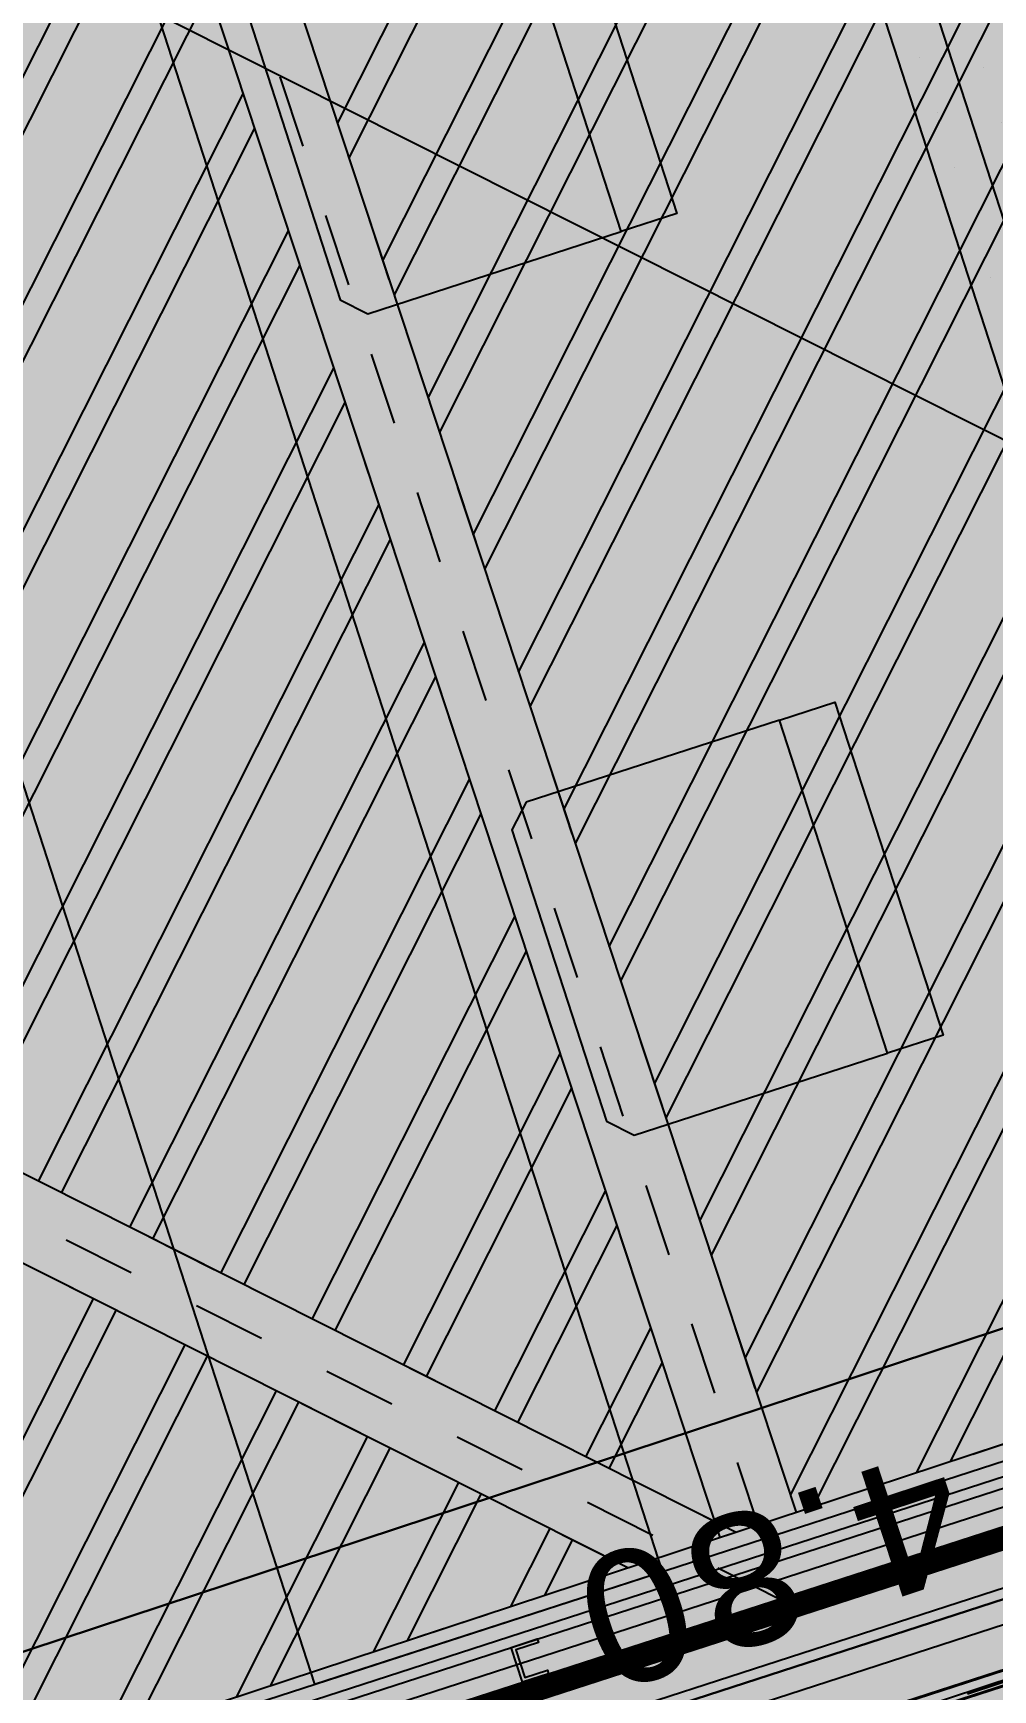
# Model space of a CAD drawing. Header units: metres. Extents: x 678805 to 1359287, y 2747329 to 5497370.
# Drawn here: x 679798.644 to 679799.959, y 2748599.222 to 2748601.492 of the extents above; entities that cross this region are included whole.
import ezdxf

# ---------------------------------------------------------------- set-up
doc = ezdxf.new("R2010")
doc.units = ezdxf.units.M
doc.linetypes.add('XREF_MON_BUILDINGS$0$DASH_1', pattern=[0.4, 0.1, -0.3])
doc.linetypes.add('XREF_MON_BUILDINGS$0$Dash_2_', pattern=[0.25, 0.125, -0.125])
for name, color, linetype in [('00_XREF_MON_HSC_PAVEMENT', 7, 'Continuous'), ('00_XREF_TWQ_BUILDINGS', 7, 'Continuous'), ('XREF_MON_BUILDINGS$0$00-Modulos DEFINIDOS', 7, 'Continuous'), ('XREF_MON_BUILDINGS$0$00-Modulos ROOFS', 2, 'Continuous'), ('XREF_MON_BUILDINGS$0$02-H-INST', 252, 'Continuous'), ('XREF_MON_BUILDINGS$0$02-L-01_Struture aux', 4, 'Continuous'), ('XREF_MON_BUILDINGS$0$02-L-04_Edge', 5, 'Continuous'), ('XREF_MON_BUILDINGS$0$02-L-Insulation', 252, 'Continuous'), ('XREF_MON_BUILDINGS$0$02-L-INT Panel', 5, 'Continuous'), ('XREF_MON_BUILDINGS$0$02-L-Pergola Profiles', 8, 'Continuous'), ('XREF_MON_BUILDINGS$0$02-L-Pergola Projection', 8, 'Continuous'), ('XREF_MON_BUILDINGS$0$02-L-Pergola Shades', 15, 'Continuous'), ('XREF_MON_BUILDINGS$0$02-L-Pergola Shades Schematic', 8, 'Continuous'), ('XREF_MON_BUILDINGS$0$02_L_Furniture', 7, 'Continuous'), ('XREF_MON_BUILDINGS$0$COTAUX', 7, 'Continuous')]:
    doc.layers.add(name, color=color, linetype=linetype)
for name, color, linetype, true_color in [('XREF_MON_BUILDINGS$0$0-WIPEOUTS', 7, 'Continuous', 0xffffff), ('XREF_MON_BUILDINGS$0$02-L-06_Walls HATCH 01', 9, 'Continuous', 0x808080), ('XREF_MON_BUILDINGS$0$02-L-Pergola Wipeout', 7, 'Continuous', 0xffffff)]:
    doc.layers.add(name, color=color, linetype=linetype, true_color=true_color)
for name, color, linetype, plot in [('XREF_MON_BUILDINGS$0$00-AUX STRUCTURE', 3, 'Continuous', False), ('XREF_MON_BUILDINGS$0$00_AUX', 3, 'Continuous', False), ('XREF_MON_BUILDINGS$0$02-L-Pergola Aux', 50, 'Continuous', False)]:
    doc.layers.add(name, color=color, linetype=linetype, plot=plot)
doc.layers.add('XREF_MON_BUILDINGS$0$02-KH-12 Administration', color=7, linetype='Continuous', lineweight=30, true_color=0xffdf7f)
doc.layers.add('XREF_MON_HSC_PAVEMENT$0$03-TR-Pavement_06_Concrete Slab in situ', color=7, linetype='Continuous', lineweight=9, true_color=0xf7f7f7)
doc.layers.get('XREF_MON_BUILDINGS$0$02-KH-12 Administration').off()
doc.styles.add('XREF_MON_BUILDINGS$0$E100', font='verdana.ttf', dxfattribs={"height": 0.18})
doc.styles.add('XREF_MON_BUILDINGS$0$Standard', font='arial.ttf')
doc.linetypes.add('XREF_MON_BUILDINGS$0$BATTING', pattern='A,0.0001,-0.1,[134,ltypeshp.shx,S=0.1,R=0,X=-0.1,Y=0],-0.2,[134,ltypeshp.shx,S=0.1,R=180,X=0.1,Y=0],-0.1', length=0.4001)
doc.dimstyles.new('XREF_MON_BUILDINGS$0$E100', dxfattribs={"dimscale": 0.03, "dimtxt": 12, "dimasz": 0.5, "dimexe": 0.1, "dimexo": 1, "dimgap": 4, "dimtad": 1, "dimzin": 0, "dimdsep": 46, "dimtxsty": 'XREF_MON_BUILDINGS$0$E100', "dimblk1": 'XREF_MON_BUILDINGS$0$LINCOT200', "dimblk2": 'XREF_MON_BUILDINGS$0$LINCOT200', "dimsah": 1, "dimcen": 0.1, "dimdle": 0.1, "dimse1": 1, "dimse2": 1, "dimclrt": 256, "dimadec": 0, "dimazin": 0, "dimtfac": 0.015385, "dimtofl": 0, "dimtmove": 0, "dimatfit": 3, "dimldrblk": 'XREF_MON_BUILDINGS$0$LINCOT200', "dimfxl": 1, "dimtolj": 1, "dimtzin": 0, "dimarcsym": 0})

# ---------------------------------------------------------------- blocks, each defined once
blk = doc.blocks.new('XREF_MON_BUILDINGS$0$LINCOT200')
for p, q in [((0, -10), (0, 10)), ((0, 0), (10, 0))]:
    blk.add_line(p, q)
at = {"const_width": 1.88}
blk.add_lwpolyline([(3.54, -3.54), (-3.54, 3.54)], dxfattribs=at)
at = {"layer": 'XREF_MON_BUILDINGS$0$COTAUX'}
blk.add_line((0, 0), (-1.25, 0), dxfattribs=at)
blk = doc.blocks.new('*D89')
at = {"layer": 'DEFPOINTS', "color": 0, "transparency": 16777216}
for p in [(119.6986, -56.8206), (124.4986, -56.8206), (124.4986, -57.2785)]:
    blk.add_point(p, dxfattribs=at)
at = {"layer": 'XREF_MON_BUILDINGS$0$00_AUX', "color": 0, "lineweight": -2, "transparency": 16777216}
blk.add_line((119.7136, -57.2785), (124.4836, -57.2785), dxfattribs=at)
at = {"layer": 'XREF_MON_BUILDINGS$0$00_AUX', "color": 0, "lineweight": -2, "transparency": 16777216, "xscale": 0.015, "yscale": 0.015, "zscale": 0.015, "rotation": 180}
blk.add_blockref('XREF_MON_BUILDINGS$0$LINCOT200', (119.6986, -57.2785), dxfattribs=at)
at = {"layer": 'XREF_MON_BUILDINGS$0$00_AUX', "color": 0, "lineweight": -2, "transparency": 16777216, "xscale": 0.015, "yscale": 0.015, "zscale": 0.015}
blk.add_blockref('XREF_MON_BUILDINGS$0$LINCOT200', (124.4986, -57.2785), dxfattribs=at)
at = {"layer": 'XREF_MON_BUILDINGS$0$00_AUX', "transparency": 16777216, "insert": (122.0986, -57.0644), "char_height": 0.18, "attachment_point": 5, "style": 'XREF_MON_BUILDINGS$0$E100'}
blk.add_mtext('\\A1;4.80', dxfattribs=at)
blk = doc.blocks.new('XREF_MON_BUILDINGS$0$chair')
at = {"ltscale": 10, "extrusion": (-0.002468, -0.002238, 0.999994), "elevation": -0.8377}
blk.add_lwpolyline([(458.0241, -131.9865), (458.0541, -131.9565), (458.4741, -131.9566), (458.5041, -131.9866), (458.504, -132.3516), (458.024, -132.3515), (458.024, -132.4315), (458.504, -132.4316), (458.504, -132.3516), (458.024, -132.3515), (458.0241, -131.9865)], dxfattribs=at)
blk = doc.blocks.new('XREF_MON_BUILDINGS$0$A$C15E93CBA')
at = {"layer": 'XREF_MON_BUILDINGS$0$02-H-INST', "linetype": 'Continuous'}
h = blk.add_hatch(dxfattribs=at)
h.set_pattern_fill('DOTS', color=256, scale=0.05)
h.set_pattern_definition([(0, (-81.35663, 95.47162), (0.0396875, 0.079375), [0, -0.079375])])
h.paths.add_polyline_path([(-5.1185, -3.2039), (-9.2812, -3.1963), (-9.2775, -4.4776), (-5.0998, -4.4852)])
at = {"layer": 'XREF_MON_BUILDINGS$0$02-L-06_Walls HATCH 01', "linetype": 'Continuous'}
h = blk.add_hatch(color=256, dxfattribs=at)
h.dxf.hatch_style = 1
h.paths.add_polyline_path([(-6.3934, -3.2001), (-9.2998, -3.2001), (-9.2998, -3.2701), (-6.3934, -3.2701)])
at = {"layer": 'XREF_MON_BUILDINGS$0$00-AUX STRUCTURE', "linetype": 'Continuous', "const_width": 0.03}
blk.add_lwpolyline([(-9.4, -0.2801), (-9.4, -4.5201)], dxfattribs=at)
at = {"layer": 'XREF_MON_BUILDINGS$0$02-L-01_Struture aux'}
for p, q in [((-9.5733, -4.7552), (-9.5733, -0.0323)), ((-9.5713, -0.0323), (-9.5713, -4.7552))]:
    blk.add_line(p, q, dxfattribs=at)
at = {"layer": 'XREF_MON_BUILDINGS$0$02-L-01_Struture aux', "linetype": 'Continuous'}
for p, q in [((-9.415, -0.2801), (-9.415, -4.5201)), ((-9.385, -0.2801), (-9.385, -4.5201))]:
    blk.add_line(p, q, dxfattribs=at)
at = {"layer": 'XREF_MON_BUILDINGS$0$02-L-01_Struture aux'}
for points in [[(-9.5932, -0.0323), (-9.5932, -4.7552)], [(-9.5924, -4.7552), (-9.5924, -0.0323)]]:
    blk.add_lwpolyline(points, dxfattribs=at)
at = {"layer": 'XREF_MON_BUILDINGS$0$02-L-01_Struture aux', "linetype": 'Continuous'}
blk.add_lwpolyline([(-9.385, -2.0626), (-9.385, -2.0251), (-9.335, -2.0251), (-9.335, -2.0626), (-9.34, -2.0626), (-9.34, -2.0301), (-9.38, -2.0301), (-9.38, -2.0626), (-9.385, -2.0626)], dxfattribs=at)
at = {"layer": 'XREF_MON_BUILDINGS$0$02-L-04_Edge', "linetype": 'Continuous'}
blk.add_line((-9.2998, -3.2001), (-5.1, -3.2001), dxfattribs=at)
at = {"layer": 'XREF_MON_BUILDINGS$0$02-L-Insulation', "linetype": 'XREF_MON_BUILDINGS$0$BATTING', "ltscale": 0.08}
blk.add_line((-9.5134, -4.5201), (-9.5134, -0.0947), dxfattribs=at)
at = {"layer": 'XREF_MON_BUILDINGS$0$02-L-Insulation', "linetype": 'XREF_MON_BUILDINGS$0$BATTING', "ltscale": 0.04}
blk.add_line((-9.36, -4.5151), (-9.36, -0.2751), dxfattribs=at)
at = {"layer": 'XREF_MON_BUILDINGS$0$02-L-INT Panel', "linetype": 'Continuous'}
for p, q in [((-9.48, -0.2801), (-9.48, -4.5201)), ((-9.48, -4.5201), (-9.48, -0.2801)), ((-9.465, -0.2801), (-9.465, -4.5201)), ((-9.335, -0.2801), (-9.335, -4.5201)), ((-9.32, -0.2801), (-9.32, -4.5201)), ((-9.3, -0.3001), (-9.3, -4.5001))]:
    blk.add_line(p, q, dxfattribs=at)
at = {"layer": 'XREF_MON_BUILDINGS$0$02_L_Furniture', "linetype": 'Continuous'}
for p, q in [((-9.2985, -3.2001), (-7.1987, -3.2001)), ((-9.2998, -3.2701), (-7.2501, -3.2701))]:
    blk.add_line(p, q, dxfattribs=at)
blk.add_lwpolyline([(-6.3934, -1.7532), (-9.3, -1.7532), (-9.3, -2.2544), (-6.3934, -2.2544)], close=True, dxfattribs=at)
at = {"layer": 'XREF_MON_BUILDINGS$0$02_L_Furniture', "linetype": 'Continuous', "xscale": -1}
for p in [(449.7864, 129.5829, 0.003), (450.97, 129.5829, 0.003)]:
    blk.add_blockref('XREF_MON_BUILDINGS$0$chair', p, dxfattribs=at)
blk = doc.blocks.new('XREF_MON_BUILDINGS$0$lamas aluminiotriangulo')
for points in [[(680244.1824, 2748655.3007), (680244.762, 2748654.7211)], [(680244.1824, 2748655.2512), (680244.7372, 2748654.6964)], [(680245.4337, 2748655.2373), (680246.6623, 2748654.0088)], [(680246.6128, 2748654.0088), (680245.409, 2748655.2125)], [(680245.3348, 2748655.1383), (680246.4643, 2748654.0088)], [(680246.4148, 2748654.0088), (680245.31, 2748655.1135)], [(680244.663, 2748654.6221), (680244.1824, 2748655.1027)], [(680244.1824, 2748655.0532), (680244.6383, 2748654.5974)], [(680245.2358, 2748655.0393), (680246.2663, 2748654.0088)], [(680246.2168, 2748654.0088), (680245.211, 2748655.0145)], [(680245.1368, 2748654.9403), (680246.0683, 2748654.0088)], [(680246.0188, 2748654.0088), (680245.112, 2748654.9156)], [(680244.564, 2748654.5231), (680244.1824, 2748654.9047)], [(680244.1824, 2748654.8552), (680244.5393, 2748654.4984)], [(680245.0378, 2748654.8413), (680245.8703, 2748654.0088)], [(680245.8208, 2748654.0088), (680245.013, 2748654.8166)], [(680244.9388, 2748654.7423), (680245.6723, 2748654.0088)], [(680244.465, 2748654.4241), (680244.1824, 2748654.7067)], [(680245.6228, 2748654.0088), (680244.914, 2748654.7176)], [(680244.1824, 2748654.6572), (680244.4403, 2748654.3994)], [(680245.4743, 2748654.0088), (680244.8398, 2748654.6433)], [(680245.4248, 2748654.0088), (680244.815, 2748654.6186)], [(680244.7408, 2748654.5443), (680245.2764, 2748654.0088)], [(680244.366, 2748654.3251), (680244.1824, 2748654.5087)], [(680245.2269, 2748654.0088), (680244.716, 2748654.5196)], [(680244.1824, 2748654.4592), (680244.3413, 2748654.3004)], [(680244.6418, 2748654.4453), (680245.0784, 2748654.0088)], [(680245.0289, 2748654.0088), (680244.617, 2748654.4206)], [(680244.5428, 2748654.3463), (680244.8804, 2748654.0088)], [(680244.8309, 2748654.0088), (680244.518, 2748654.3216)], [(680244.267, 2748654.2261), (680244.1824, 2748654.3107)], [(680244.1824, 2748654.2612), (680244.2423, 2748654.2014)], [(680244.4438, 2748654.2473), (680244.6824, 2748654.0088)], [(680244.6329, 2748654.0088), (680244.419, 2748654.2226)], [(680244.3448, 2748654.1483), (680244.4844, 2748654.0088)], [(680244.4349, 2748654.0088), (680244.3201, 2748654.1236)], [(680246.3345, 2748651.7714), (680244.2072, 2748653.8988)], [(680246.4088, 2748651.8457), (680244.3557, 2748653.8988)], [(680244.4052, 2748653.8988), (680246.4335, 2748651.8704)], [(680246.5078, 2748651.9447), (680244.5537, 2748653.8988)], [(680244.6032, 2748653.8988), (680246.5325, 2748651.9694)], [(680246.6068, 2748652.0436), (680244.7517, 2748653.8988)], [(680244.8011, 2748653.8988), (680246.6315, 2748652.0684)], [(680246.7058, 2748652.1426), (680244.9496, 2748653.8988)], [(680244.9991, 2748653.8988), (680246.7305, 2748652.1674)], [(680246.8047, 2748652.2416), (680245.1476, 2748653.8988)], [(680245.1971, 2748653.8988), (680246.8295, 2748652.2664)], [(680246.9037, 2748652.3406), (680245.3456, 2748653.8988)], [(680245.3951, 2748653.8988), (680246.9285, 2748652.3654)], [(680247.0027, 2748652.4396), (680245.5436, 2748653.8988)], [(680245.5931, 2748653.8988), (680247.0275, 2748652.4644)], [(680247.1017, 2748652.5386), (680245.7416, 2748653.8988)], [(680245.7911, 2748653.8988), (680247.1265, 2748652.5634)], [(680247.2007, 2748652.6376), (680245.9396, 2748653.8988)], [(680245.9891, 2748653.8988), (680247.2255, 2748652.6624)], [(680247.2997, 2748652.7366), (680246.1376, 2748653.8988)], [(680246.1871, 2748653.8988), (680247.3245, 2748652.7614)], [(680244.1824, 2748653.874), (680246.3098, 2748651.7467)], [(680246.2355, 2748651.6724), (680244.1824, 2748653.7255)], [(680244.1824, 2748653.676), (680246.2108, 2748651.6477)]]:
    blk.add_lwpolyline(points)
blk = doc.blocks.new('XREF_MON_BUILDINGS$0$PERGOLA PLANA')
at = {"layer": 'XREF_MON_BUILDINGS$0$02-L-Pergola Wipeout', "true_color": 0xfcfcfc}
h = blk.add_hatch(color=7, dxfattribs=at)
h.dxf.hatch_style = 1
h.paths.add_polyline_path([(4.6122, 9.29), (0.31, 4.9878), (0.31, 9.29)])
h.paths.add_polyline_path([(0.3328, 4.855), (4.745, 9.2672), (4.745, 4.9006), (4.6994, 4.855)])
h.paths.add_polyline_path([(4.855, 9.29), (9.1344, 9.29), (4.855, 5.0106)])
h.paths.add_polyline_path([(9.29, 9.1344), (9.29, 4.855), (5.0106, 4.855)])
h.paths.add_polyline_path([(4.9006, 4.745), (9.2672, 4.745), (4.855, 0.3328), (4.855, 4.6994)])
h.paths.add_polyline_path([(9.29, 4.6122), (9.29, 0.31), (4.9878, 0.31)])
h.paths.add_polyline_path([(0.4656, 0.31), (4.745, 4.5894), (4.745, 0.31)])
h.paths.add_polyline_path([(0.31, 4.745), (4.5894, 4.745), (0.31, 0.4656)])
h.paths.add_polyline_path([(9.4, 0.2), (0.2, 0.2), (0.2, 9.4), (9.4, 9.4)])
at = {"layer": 'XREF_MON_BUILDINGS$0$02-L-Pergola Aux', "linetype": 'XREF_MON_BUILDINGS$0$Dash_2_', "ltscale": 0.5}
for p, q in [((4.8, 4.8), (4.8, 0.2)), ((4.8, 0.2), (9.4, 4.8)), ((9.6, 0), (0, 0))]:
    blk.add_line(p, q, dxfattribs=at)
at = {"layer": 'XREF_MON_BUILDINGS$0$02-L-Pergola Profiles'}
for p, q in [((4.8322, 0.31), (9.2672, 4.745)), ((4.855, 4.745), (4.855, 0.31)), ((4.9878, 0.31), (9.29, 4.6122)), ((4.745, 4.5894), (4.745, 0.31))]:
    blk.add_line(p, q, dxfattribs=at)
for points in [[(9.4, 0.2), (0.2, 0.2), (0.2, 9.4), (9.4, 9.4)], [(0.31, 9.29), (9.29, 9.29), (9.29, 0.31), (0.31, 0.31)]]:
    blk.add_lwpolyline(points, close=True, dxfattribs=at)
at = {"layer": 'XREF_MON_BUILDINGS$0$02-L-Pergola Projection', "linetype": 'XREF_MON_BUILDINGS$0$DASH_1'}
for p, q in [((4.8322, 0.31), (9.2672, 4.745)), ((4.855, 4.745), (4.855, 0.31)), ((4.9878, 0.31), (9.29, 4.6122)), ((4.745, 4.5894), (4.745, 0.31))]:
    blk.add_line(p, q, dxfattribs=at)
for points in [[(9.4, 0.2), (0.2, 0.2), (0.2, 9.4), (9.4, 9.4)], [(0.31, 9.29), (9.29, 9.29), (9.29, 0.31), (0.31, 0.31)]]:
    blk.add_lwpolyline(points, close=True, dxfattribs=at)
at = {"layer": 'XREF_MON_BUILDINGS$0$02-L-Pergola Shades', "xscale": -1, "rotation": 270.0000000152252}
blk.add_blockref('XREF_MON_BUILDINGS$0$lamas aluminiotriangulo', (-2748649.1536, -680243.8732), dxfattribs=at)
at = {"layer": 'XREF_MON_BUILDINGS$0$02-L-Pergola Shades Schematic', "xscale": -1, "rotation": 270.0000000152252}
blk.add_blockref('XREF_MON_BUILDINGS$0$lamas aluminiotriangulo', (-2748649.1536, -680243.8732), dxfattribs=at)
blk = doc.blocks.new('XREF_MON_HSC_PAVEMENT')
at = {"layer": 'XREF_MON_HSC_PAVEMENT$0$03-TR-Pavement_06_Concrete Slab in situ', "linetype": 'Continuous'}
h = blk.add_hatch(color=256, dxfattribs=at)
h.dxf.hatch_style = 1
h.paths.add_polyline_path([(679764.8595, 2748618.9623), (679827.2147, 2748639.5584), (679835.4556, 2748614.7282), (679775.6627, 2748586.2515)])
blk = doc.blocks.new('XREF_MON_BUILDINGS$0$modulo kiosco')
at = {"layer": 'XREF_MON_BUILDINGS$0$0-WIPEOUTS', "true_color": 0xfcfcfc}
h = blk.add_hatch(color=7, dxfattribs=at)
h.dxf.hatch_style = 1
h.paths.add_polyline_path([(119.6986, -61.6206), (119.6986, -56.8206), (124.4986, -56.8206), (124.4986, -61.6206)])
at = {"layer": 'XREF_MON_BUILDINGS$0$00-Modulos ROOFS'}
blk.add_line((119.6986, -56.8206), (124.4986, -61.6206), dxfattribs=at)
at = {"layer": 'XREF_MON_BUILDINGS$0$00-Modulos ROOFS', "lineweight": 0}
blk.add_lwpolyline([(119.6986, -61.6206), (119.6986, -56.8206), (124.4986, -56.8206), (124.4986, -61.6206)], close=True, dxfattribs=at)
at = {"layer": 'XREF_MON_BUILDINGS$0$00-Modulos ROOFS'}
blk.add_lwpolyline([(124.4986, -57.1206), (124.4986, -56.8206), (124.1986, -56.8206), (119.9986, -56.8206), (119.6986, -56.8206), (119.6986, -57.1206), (119.6986, -61.3206), (119.6986, -61.6206), (119.9986, -61.6206), (124.1986, -61.6206), (124.4986, -61.6206), (124.4986, -61.3206)], close=True, dxfattribs=at)
at = {"layer": 'XREF_MON_BUILDINGS$0$00_AUX', "color": 253, "insert": (120.5956, -58.6322), "char_height": 0.8, "attachment_point": 1, "style": 'XREF_MON_BUILDINGS$0$Standard'}
blk.add_mtext_dynamic_manual_height_columns('23 m2', width=11.402849, gutter_width=4, heights=[0], dxfattribs=at)
at = {"layer": 'XREF_MON_BUILDINGS$0$00_AUX', "color": 253}
dim = blk.add_linear_dim(base=(124.4986, -57.2785), p1=(119.6986, -56.8206), p2=(124.4986, -56.8206), dimstyle='XREF_MON_BUILDINGS$0$E100', dxfattribs=at)
dim.commit()
dim.dimension.update_dxf_attribs({"geometry": '*D89', "text_midpoint": (122.0986, -57.0644)})
blk = doc.blocks.new('XREF_MON_BUILDINGS')
at = {"layer": 'XREF_MON_BUILDINGS$0$02-KH-12 Administration', "linetype": 'Continuous', "rotation": 198.2651524443068}
blk.add_blockref('XREF_MON_BUILDINGS$0$modulo kiosco', (679933.4889, 2748583.4655, 0), dxfattribs=at)
at = {"layer": 'XREF_MON_BUILDINGS$0$00-Modulos DEFINIDOS', "rotation": 107.9486422297345}
blk.add_blockref('XREF_MON_BUILDINGS$0$A$C15E93CBA', (679794.4961, 2748607.5363, 0), dxfattribs=at)
at = {"layer": 'XREF_MON_BUILDINGS$0$02-L-Pergola Projection', "xscale": -1, "rotation": 18.26515243161932}
blk.add_blockref('XREF_MON_BUILDINGS$0$PERGOLA PLANA', (679804.2926, 2748600.6576, 0), dxfattribs=at)

msp = doc.modelspace()

# ---------------------------------------------------------------- block references
at = {"layer": '00_XREF_MON_HSC_PAVEMENT'}
msp.add_blockref('XREF_MON_HSC_PAVEMENT', (0, 0), dxfattribs=at)

# ---------------------------------------------------------------- next in the draw order: block references
at = {"layer": '00_XREF_TWQ_BUILDINGS'}
msp.add_blockref('XREF_MON_BUILDINGS', (0, 0), dxfattribs=at)

# ---------------------------------------------------------------- next in the draw order: block references
msp.add_blockref('XREF_MON_BUILDINGS', (0, 0))

doc.saveas('drawing.dxf')
